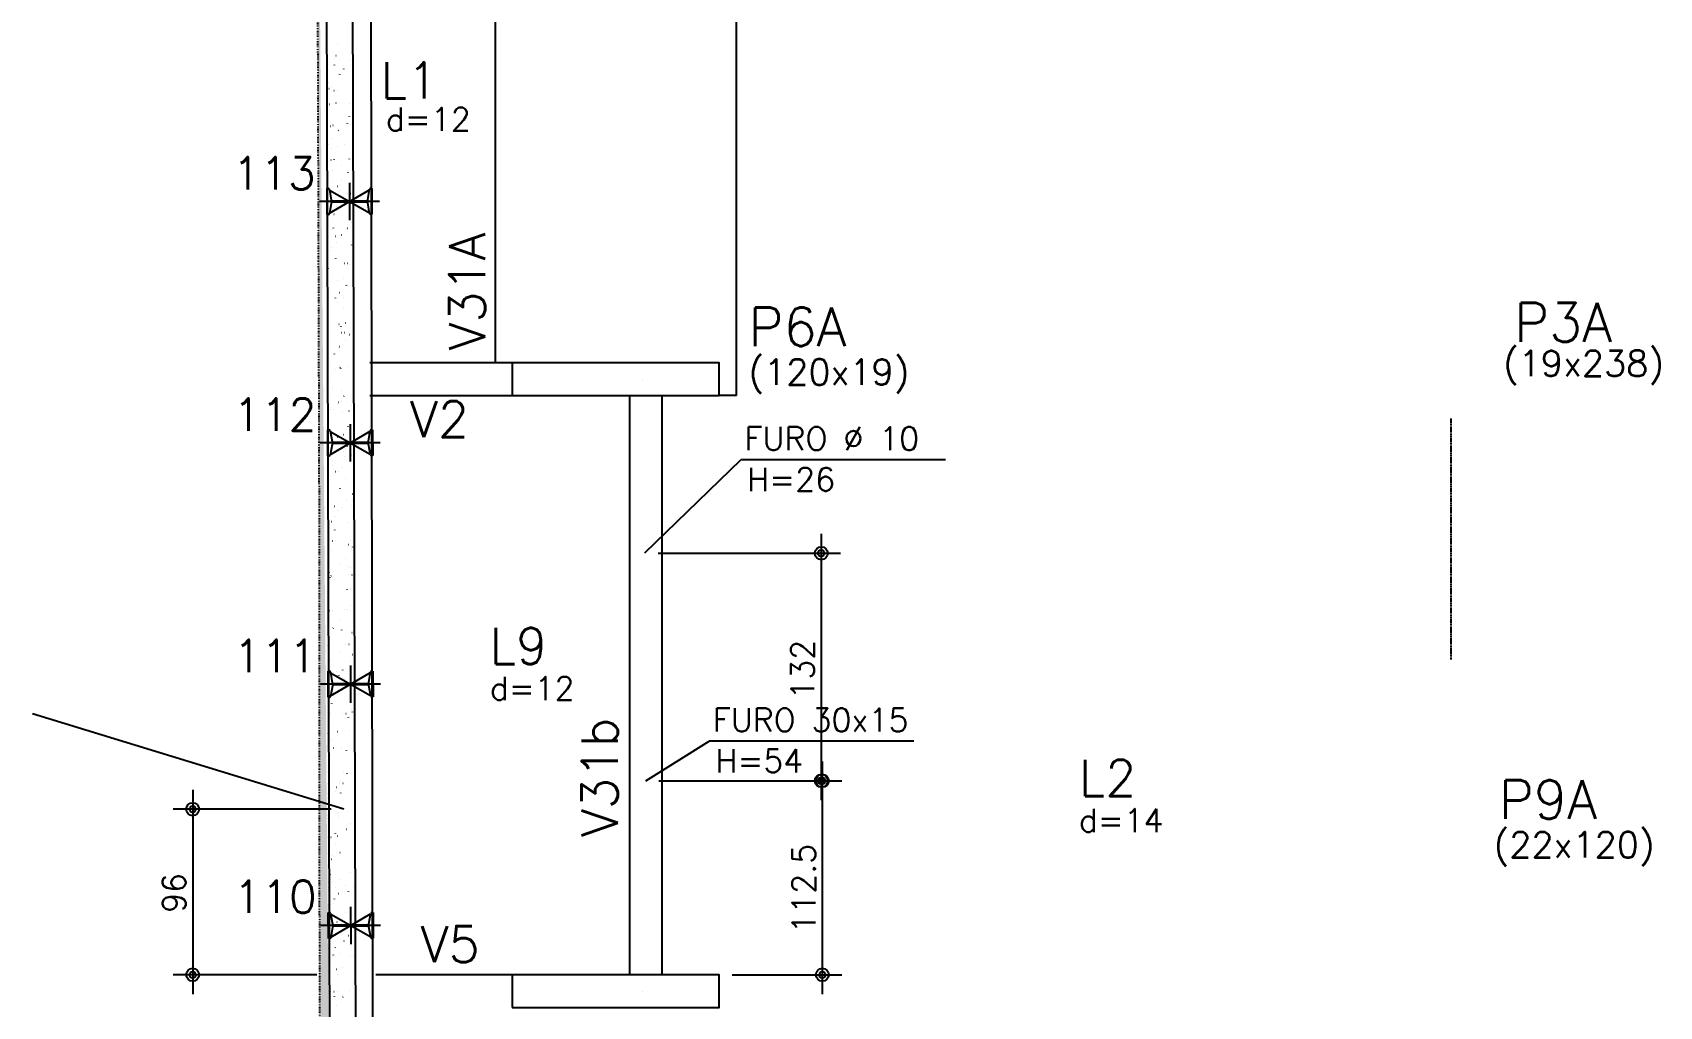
# Model space of a CAD drawing. Extents: x -40810 to 33675, y -2018 to 21213.
# Drawn here: x -6859 to -5915, y 12006 to 12571 of the extents above; entities that cross this region are included whole.
import ezdxf

# ---------------------------------------------------------------- set-up
doc = ezdxf.new("R2010")
doc.units = 0
doc.linetypes.add('ESTILO_TQS_0001', pattern=[1, 0.7, -0.3])
doc.linetypes.add('ESTILO_TQS_0003', pattern=[1.5, 0.5, -0.4, 0.1, -0.5])
doc.layers.get('0').update_dxf_attribs({"color": 1, "lineweight": 9})
for name, color, linetype in [('1', 5, 'Continuous'), ('10', 7, 'Continuous'), ('12', 3, 'Continuous'), ('13', 7, 'Continuous'), ('133', 176, 'Continuous'), ('19', 5, 'Continuous'), ('211', 7, 'ESTILO_TQS_0001'), ('24', 5, 'ESTILO_TQS_0003'), ('242', 3, 'Continuous'), ('3', 2, 'Continuous'), ('42', 7, 'Continuous'), ('49', 20, 'Continuous'), ('51', 6, 'Continuous'), ('52', 21, 'Continuous'), ('8', 5, 'Continuous'), ('9', 3, 'Continuous')]:
    doc.layers.add(name, color=color, linetype=linetype)
doc.styles.get("Standard").update_dxf_attribs({"font": 'romans.shx', "width": 0.8})

# ---------------------------------------------------------------- blocks, each defined once
blk = doc.blocks.new('_H9EFD498501-010')
for p, q in [((187.340512, 4355.486558), (187.340512, 4355.486558)), ((187.340512, 4355.486558), (187.340512, 4355.486558)), ((187.341639, 4354.792534), (187.353066, 4354.795068)), ((187.341639, 4354.792534), (187.341639, 4354.792534)), ((187.341639, 4354.792534), (187.341639, 4354.792534)), ((193.532333, 4351.284806), (193.542122, 4351.359165)), ((187.358451, 4344.435081), (187.358451, 4344.435081)), ((187.358451, 4344.435081), (187.358451, 4344.435081)), ((187.362555, 4341.906614), (187.362555, 4341.906614)), ((187.362555, 4341.906614), (187.362555, 4341.906614)), ((187.362555, 4341.906614), (187.362555, 4341.906614)), ((188.001842, 4342.04834), (188.075064, 4342.064573)), ((191.662952, 4342.859989), (191.736174, 4342.876222)), ((192.703252, 4344.66844), (192.77818, 4344.671711)), ((201.087781, 4341.776659), (201.133439, 4341.83616)), ((191.941545, 4339.201572), (191.951334, 4339.27593)), ((194.9469, 4333.773707), (194.992558, 4333.833208)), ((197.343899, 4336.897535), (197.389556, 4336.957037)), ((187.383472, 4329.020693), (187.383472, 4329.020693)), ((187.383472, 4329.020693), (187.383472, 4329.020693)), ((187.391083, 4324.332371), (187.391083, 4324.332371)), ((187.391083, 4324.332371), (187.391083, 4324.332371)), ((187.391083, 4324.332371), (187.391083, 4324.332371)), ((187.39174, 4323.927629), (187.39174, 4323.927629)), ((188.357728, 4329.236681), (188.430951, 4329.252914)), ((188.691877, 4325.622001), (188.737534, 4325.681503)), ((190.277336, 4326.56065), (190.287126, 4326.635008)), ((191.530799, 4324.513115), (191.605727, 4324.516386)), ((193.404014, 4324.594901), (193.478943, 4324.598172)), ((202.245591, 4324.980933), (202.32052, 4324.984204)), ((187.404389, 4316.134773), (187.404389, 4316.134773)), ((187.404389, 4316.134773), (187.404389, 4316.134773)), ((187.404389, 4316.134773), (187.404389, 4316.134773)), ((188.789337, 4315.258179), (188.799127, 4315.332537)), ((189.079726, 4316.506186), (189.152948, 4316.522419)), ((192.740836, 4317.317834), (192.814058, 4317.334067)), ((200.829935, 4316.676197), (200.839724, 4316.750555)), ((187.422663, 4304.877253), (187.422663, 4304.877253)), ((187.422663, 4304.877253), (187.422663, 4304.877253)), ((187.422663, 4304.877253), (187.422663, 4304.877253)), ((187.423714, 4304.229661), (187.423714, 4304.229661)), ((187.423714, 4304.229661), (187.423714, 4304.229661)), ((187.425306, 4303.248852), (187.425306, 4303.248852)), ((187.425306, 4303.248852), (187.425306, 4303.248852)), ((189.435613, 4303.694526), (189.508835, 4303.710759)), ((190.957775, 4304.383961), (191.032703, 4304.387233)), ((199.341936, 4305.373725), (199.351726, 4305.448084)), ((200.527932, 4309.421359), (200.573589, 4309.48086)), ((201.073138, 4304.825608), (201.148067, 4304.828879)), ((188.132027, 4293.266701), (188.177684, 4293.326203)), ((190.529025, 4296.39053), (190.574682, 4296.450032)), ((194.272908, 4301.269653), (194.318565, 4301.329155)), ((197.751148, 4293.290491), (197.760938, 4293.364849)), ((187.442967, 4292.368701), (187.442967, 4292.368701)), ((187.442967, 4292.368701), (187.442967, 4292.368701)), ((187.446223, 4290.362932), (187.446223, 4290.362932)), ((187.446223, 4290.362932), (187.446223, 4290.362932)), ((187.446223, 4290.362932), (187.446223, 4290.362932)), ((187.456345, 4284.126951), (187.456345, 4284.126951)), ((187.456345, 4284.126951), (187.456345, 4284.126951)), ((187.456345, 4284.126951), (187.456345, 4284.126951)), ((189.785322, 4284.228636), (189.86025, 4284.231908)), ((190.15761, 4290.964032), (190.230832, 4290.980265)), ((191.658537, 4284.310423), (191.733466, 4284.313694)), ((193.81872, 4291.77568), (193.891942, 4291.791913)), ((200.500114, 4284.696454), (200.575042, 4284.699726)), ((187.46714, 4277.477011), (187.46714, 4277.477011)), ((187.46714, 4277.477011), (187.46714, 4277.477011)), ((190.513497, 4278.152372), (190.586719, 4278.168605)), ((196.086939, 4280.649569), (196.096729, 4280.723927)), ((199.853939, 4276.917305), (199.899597, 4276.976807)), ((187.488057, 4264.591091), (187.488057, 4264.591091)), ((187.488057, 4264.591091), (187.488057, 4264.591091)), ((187.488057, 4264.591091), (187.488057, 4264.591091)), ((191.235494, 4265.421877), (191.308716, 4265.43811)), ((193.713059, 4268.914353), (193.758716, 4268.973855)), ((194.598941, 4269.347098), (194.60873, 4269.421456)), ((194.896604, 4266.233526), (194.969826, 4266.249759)), ((196.110057, 4272.038182), (196.155714, 4272.097684)), ((201.200876, 4264.622915), (201.275805, 4264.626187)), ((187.488977, 4264.024241), (187.488977, 4264.024241)), ((187.488977, 4264.024241), (187.488977, 4264.024241)), ((187.494195, 4260.809772), (187.503692, 4260.822149)), ((187.494195, 4260.809772), (187.494195, 4260.809772)), ((189.212298, 4264.099483), (189.287226, 4264.102754)), ((193.008153, 4257.263863), (193.017942, 4257.338222)), ((199.327661, 4264.541129), (199.40259, 4264.5444)), ((187.508973, 4251.70517), (187.508973, 4251.70517)), ((187.508973, 4251.70517), (187.508973, 4251.70517)), ((191.591381, 4252.610218), (191.664603, 4252.626451)), ((201.691088, 4247.685834), (201.736745, 4247.745336)), ((187.521608, 4243.921531), (187.521608, 4243.921531)), ((187.521608, 4243.921531), (187.521608, 4243.921531)), ((187.521608, 4243.921531), (187.521608, 4243.921531)), ((187.52989, 4238.819249), (187.52989, 4238.819249)), ((187.52989, 4238.819249), (187.52989, 4238.819249)), ((187.52989, 4238.819249), (187.52989, 4238.819249)), ((188.039845, 4243.944158), (188.114773, 4243.947429)), ((189.91306, 4244.025944), (189.987989, 4244.029215)), ((191.343944, 4244.622941), (191.353733, 4244.6973)), ((192.313378, 4239.879723), (192.386601, 4239.895956)), ((193.039066, 4236.4103), (193.084723, 4236.469801)), ((195.974488, 4240.691372), (196.047711, 4240.707605)), ((198.754637, 4244.411976), (198.829565, 4244.415247)), ((199.29409, 4244.562005), (199.339747, 4244.621507)), ((187.545422, 4229.250843), (187.545422, 4229.250843)), ((187.545422, 4229.250843), (187.545422, 4229.250843)), ((187.545422, 4229.250843), (187.545422, 4229.250843)), ((189.295183, 4231.531177), (189.340841, 4231.590678)), ((189.855945, 4233.32047), (189.865735, 4233.394828)), ((192.669265, 4227.068064), (192.742487, 4227.084297)), ((201.896543, 4234.738488), (201.906332, 4234.812846)), ((187.550807, 4225.933329), (187.550807, 4225.933329)), ((187.550807, 4225.933329), (187.550807, 4225.933329)), ((187.554239, 4223.818821), (187.554239, 4223.818821)), ((187.554239, 4223.818821), (187.554239, 4223.818821)), ((187.554239, 4223.818821), (187.554239, 4223.818821)), ((188.265157, 4221.237236), (188.274947, 4221.311594)), ((197.582184, 4224.25665), (197.657112, 4224.259922)), ((199.455399, 4224.338437), (199.530328, 4224.341708)), ((200.408544, 4223.436016), (200.418334, 4223.510375)), ((187.567038, 4215.93449), (187.567038, 4215.93449)), ((187.567038, 4215.93449), (187.567038, 4215.93449)), ((187.571724, 4213.047408), (187.571724, 4213.047408)), ((187.571724, 4213.047408), (187.571724, 4213.047408)), ((187.571724, 4213.047408), (187.571724, 4213.047408)), ((193.391263, 4214.337569), (193.464485, 4214.353802)), ((197.052373, 4215.149218), (197.125595, 4215.165451)), ((198.620098, 4212.057952), (198.665755, 4212.117453)), ((198.817756, 4211.352782), (198.827546, 4211.427141)), ((187.586871, 4203.716111), (187.586871, 4203.716111)), ((187.592641, 4200.161488), (187.592641, 4200.161488)), ((187.592641, 4200.161488), (187.592641, 4200.161488)), ((188.167583, 4203.741465), (188.242512, 4203.744737)), ((192.479217, 4204.055), (192.524874, 4204.114502)), ((193.747149, 4201.52591), (193.820371, 4201.542142)), ((194.876215, 4207.178829), (194.921872, 4207.23833)), ((197.00916, 4204.127497), (197.084088, 4204.130768)), ((197.153547, 4198.71186), (197.163337, 4198.786219)), ((187.59665, 4197.691915), (187.59665, 4197.691915)), ((187.59665, 4197.691915), (187.59665, 4197.691915)), ((198.130257, 4189.607063), (198.203479, 4189.623296)), ((187.613558, 4187.275567), (187.613558, 4187.275567)), ((187.613558, 4187.275567), (187.613558, 4187.275567)), ((187.613558, 4187.275567), (187.613558, 4187.275567)), ((187.619502, 4183.613401), (187.619502, 4183.613401)), ((187.619502, 4183.613401), (187.619502, 4183.613401)), ((187.619502, 4183.613401), (187.619502, 4183.613401)), ((194.469147, 4188.795415), (194.542369, 4188.811648)), ((195.665549, 4187.409389), (195.675338, 4187.483747)), ((195.836707, 4183.972172), (195.911635, 4183.975443)), ((197.709922, 4184.053958), (197.784851, 4184.05723)), ((198.060248, 4179.702652), (198.105905, 4179.762154)), ((200.457246, 4182.826481), (200.502903, 4182.885982)), ((187.634475, 4174.389647), (187.634475, 4174.389647)), ((187.634475, 4174.389647), (187.634475, 4174.389647)), ((191.805224, 4171.550946), (191.850881, 4171.610448)), ((194.074761, 4175.326155), (194.08455, 4175.400513)), ((194.825033, 4175.983755), (194.898256, 4175.999988)), ((187.647877, 4166.132986), (187.647877, 4166.132986)), ((187.647877, 4166.132986), (187.647877, 4166.132986)), ((187.647877, 4166.132986), (187.647877, 4166.132986)), ((187.652134, 4163.510691), (187.652134, 4163.510691)), ((187.652134, 4163.510691), (187.652134, 4163.510691)), ((187.655391, 4161.503726), (187.655391, 4161.503726)), ((187.655391, 4161.503726), (187.655391, 4161.503726)), ((187.655391, 4161.503726), (187.655391, 4161.503726)), ((188.061341, 4166.671823), (188.106999, 4166.731325)), ((192.410552, 4162.685233), (192.420341, 4162.759591)), ((195.263683, 4163.843018), (195.338611, 4163.84629)), ((195.547031, 4163.253261), (195.620253, 4163.269494)), ((199.208141, 4164.064909), (199.281363, 4164.081142)), ((190.922553, 4151.382761), (190.932343, 4151.45712)), ((187.676308, 4148.617806), (187.676308, 4148.617806)), ((187.676308, 4148.617806), (187.676308, 4148.617806)), ((187.684765, 4143.407981), (187.684765, 4143.407981)), ((187.684765, 4143.407981), (187.684765, 4143.407981)), ((187.684765, 4143.407981), (187.684765, 4143.407981)), ((193.642373, 4142.319475), (193.68803, 4142.378977)), ((194.09123, 4143.687693), (194.166158, 4143.690965)), ((195.902917, 4150.441601), (195.97614, 4150.457834)), ((195.964445, 4143.76948), (196.039374, 4143.772751)), ((197.386256, 4147.198599), (197.431913, 4147.2581)), ((187.697225, 4135.731885), (187.697225, 4135.731885)), ((187.697225, 4135.731885), (187.697225, 4135.731885)), ((187.697225, 4135.731885), (187.697225, 4135.731885)), ((187.699105, 4134.574058), (187.699105, 4134.574058)), ((187.699105, 4134.574058), (187.699105, 4134.574058)), ((189.331765, 4139.299527), (189.341555, 4139.373885)), ((191.245375, 4139.195647), (191.291032, 4139.255148)), ((196.624915, 4137.711106), (196.698137, 4137.727339)), ((200.286025, 4138.522755), (200.359247, 4138.538988)), ((201.475152, 4141.498308), (201.484942, 4141.572666)), ((187.711412, 4126.991726), (187.711412, 4126.991726)), ((187.711412, 4126.991726), (187.711412, 4126.991726)), ((187.717396, 4123.305271), (187.717396, 4123.305271)), ((187.717396, 4123.305271), (187.717396, 4123.305271)), ((193.518206, 4123.55854), (193.593134, 4123.561811)), ((196.980802, 4124.899447), (197.054024, 4124.91568)), ((199.884364, 4129.415073), (199.894154, 4129.489432)), ((187.718142, 4122.845965), (187.718142, 4122.845965)), ((187.718142, 4122.845965), (187.718142, 4122.845965)), ((196.826406, 4114.843299), (196.872063, 4114.9028)), ((198.220155, 4116.774151), (198.229945, 4116.84851)), ((199.223404, 4117.967127), (199.269061, 4118.026629)), ((187.739059, 4109.960044), (187.739059, 4109.960044)), ((187.739059, 4109.960044), (187.739059, 4109.960044)), ((187.739059, 4109.960044), (187.739059, 4109.960044)), ((190.571382, 4106.691593), (190.617039, 4106.751095)), ((196.732157, 4105.47168), (196.741946, 4105.546038)), ((197.702799, 4112.168952), (197.776021, 4112.185185)), ((201.363909, 4112.980601), (201.437131, 4112.996834)), ((187.750028, 4103.202561), (187.750028, 4103.202561)), ((187.750028, 4103.202561), (187.750028, 4103.202561)), ((187.750028, 4103.202561), (187.750028, 4103.202561)), ((187.750332, 4103.015129), (187.750332, 4103.015129)), ((187.759976, 4097.074124), (187.759976, 4097.074124)), ((187.759976, 4097.074124), (187.759976, 4097.074124)), ((192.345753, 4103.403215), (192.420681, 4103.406486)), ((194.218968, 4103.485001), (194.293897, 4103.488273)), ((198.058686, 4099.357293), (198.131908, 4099.373526)), ((195.141369, 4093.388446), (195.151158, 4093.462804)), ((198.780683, 4086.626798), (198.853906, 4086.643031)), ((202.407437, 4090.490951), (202.453094, 4090.550452)), ((202.441793, 4087.438447), (202.515016, 4087.45468)), ((187.780893, 4084.188203), (187.780893, 4084.188203)), ((187.780893, 4084.188203), (187.780893, 4084.188203)), ((187.780893, 4084.188203), (187.780893, 4084.188203)), ((187.782659, 4083.099851), (187.782659, 4083.099851)), ((187.782659, 4083.099851), (187.782659, 4083.099851)), ((191.772729, 4083.274061), (191.847657, 4083.277333)), ((192.408531, 4077.460122), (192.454188, 4077.519624)), ((193.47716, 4080.747524), (193.486949, 4080.821882)), ((196.152414, 4082.339245), (196.198071, 4082.398747)), ((201.888092, 4083.715708), (201.963021, 4083.718979)), ((187.80156, 4071.4562), (187.80156, 4071.4562)), ((187.80156, 4071.4562), (187.80156, 4071.4562)), ((187.801809, 4071.302283), (187.801809, 4071.302283)), ((187.801809, 4071.302283), (187.801809, 4071.302283)), ((190.011533, 4074.336293), (190.05719, 4074.395795)), ((191.989161, 4069.445052), (191.99895, 4069.519411)), ((199.13657, 4073.815138), (199.209792, 4073.831371)), ((187.815291, 4062.997141), (187.815291, 4062.997141)), ((187.815291, 4062.997141), (187.815291, 4062.997141)), ((187.815291, 4062.997141), (187.815291, 4062.997141)), ((187.822726, 4058.416362), (187.822726, 4058.416362)), ((187.822726, 4058.416362), (187.822726, 4058.416362)), ((187.822726, 4058.416362), (187.822726, 4058.416362)), ((190.398373, 4057.361818), (190.408163, 4057.436177)), ((190.600276, 4063.118736), (190.675204, 4063.122008)), ((192.473491, 4063.200523), (192.54842, 4063.203794)), ((199.858568, 4061.084644), (199.93179, 4061.100877)), ((201.315068, 4063.586554), (201.389997, 4063.589826)), ((201.733445, 4057.986897), (201.779102, 4058.046399)), ((202.54176, 4059.560599), (202.551549, 4059.634957)), ((195.592564, 4049.983945), (195.638221, 4050.043447)), ((197.989562, 4053.107774), (198.035219, 4053.167276)), ((200.214454, 4048.272984), (200.287676, 4048.289217)), ((187.843643, 4045.530442), (187.843643, 4045.530442)), ((187.843643, 4045.530442), (187.843643, 4045.530442)), ((187.847922, 4042.894431), (187.847922, 4042.894431)), ((187.847922, 4042.894431), (187.847922, 4042.894431)), ((187.852787, 4039.897272), (187.852787, 4039.897272)), ((188.734164, 4044.720896), (188.743954, 4044.795255)), ((189.33754, 4041.83224), (189.383198, 4041.891741)), ((190.027252, 4042.989583), (190.10218, 4042.992854)), ((200.142615, 4043.431229), (200.217544, 4043.434501)), ((200.950972, 4047.477365), (200.960761, 4047.551723)), ((202.01583, 4043.513016), (202.090759, 4043.516287)), ((187.855787, 4038.048962), (187.855787, 4038.048962)), ((187.86456, 4032.644521), (187.86456, 4032.644521)), ((187.86456, 4032.644521), (187.86456, 4032.644521)), ((187.86456, 4032.644521), (187.86456, 4032.644521)), ((199.286763, 4034.836443), (199.296552, 4034.910801)), ((200.936452, 4035.54249), (201.009674, 4035.558723)), ((187.880553, 4022.791721), (187.880553, 4022.791721)), ((187.880553, 4022.791721), (187.880553, 4022.791721)), ((187.880553, 4022.791721), (187.880553, 4022.791721)), ((187.885477, 4019.7586), (187.885477, 4019.7586)), ((188.112342, 4019.808895), (188.185564, 4019.825128)), ((188.854799, 4022.834258), (188.929727, 4022.837529)), ((190.728014, 4022.916044), (190.802943, 4022.919316)), ((197.798764, 4023.533971), (197.808554, 4023.60833)), ((199.569591, 4023.302076), (199.644519, 4023.305347)), ((201.173595, 4025.631597), (201.219253, 4025.691099)), ((201.292338, 4022.73083), (201.36556, 4022.747063)), ((191.174689, 4012.600769), (191.220346, 4012.66027)), ((194.918572, 4017.479892), (194.964229, 4017.539393)), ((196.207976, 4011.450737), (196.217766, 4011.525095)), ((202.014336, 4010.000335), (202.087558, 4010.016568)), ((187.904015, 4008.338343), (187.904015, 4008.338343)), ((187.904015, 4008.338343), (187.904015, 4008.338343)), ((187.906394, 4006.87268), (187.906394, 4006.87268)), ((187.906394, 4006.87268), (187.906394, 4006.87268)), ((187.906394, 4006.87268), (187.906394, 4006.87268)), ((187.913185, 4002.689011), (187.913185, 4002.689011)), ((187.913185, 4002.689011), (187.913185, 4002.689011)), ((188.281775, 4002.705104), (188.356703, 4002.708376)), ((188.777691, 4009.47694), (188.823348, 4009.536442)), ((198.397138, 4003.146751), (198.472067, 4003.150022)), ((200.270353, 4003.228537), (200.345282, 4003.231808)), ((187.927311, 3993.986759), (187.927311, 3993.986759)), ((189.190226, 3994.266741), (189.263448, 3994.282974)), ((194.543767, 3998.809815), (194.553557, 3998.884173)), ((200.499603, 3993.127544), (200.54526, 3993.187045)), ((202.370222, 3997.188676), (202.443445, 3997.204909)), ((187.945816, 3982.586301), (187.945816, 3982.586301)), ((188.982537, 3982.631566), (189.057466, 3982.634837)), ((193.055769, 3987.507344), (193.065558, 3987.581702)), ((194.358722, 3985.124592), (194.404379, 3985.184094)), ((196.75572, 3988.248421), (196.801377, 3988.307922)), ((197.824114, 3983.017597), (197.899042, 3983.020869)), ((187.948227, 3981.100839), (187.948227, 3981.100839)), ((187.948227, 3981.100839), (187.948227, 3981.100839)), ((187.948227, 3981.100839), (187.948227, 3981.100839)), ((187.955242, 3976.779414), (187.955242, 3976.779414)), ((188.103698, 3976.972886), (188.149356, 3977.032388)), ((191.464981, 3975.424109), (191.47477, 3975.498468)), ((187.969144, 3968.214918), (187.969144, 3968.214918)), ((189.800772, 3962.783187), (189.810561, 3962.857546)), ((190.26811, 3968.724587), (190.341333, 3968.74082)), ((196.651661, 3962.862272), (196.726589, 3962.865544)), ((198.524876, 3962.944058), (198.599805, 3962.94733)), ((202.01758, 3965.539656), (202.027369, 3965.614014)), ((202.336752, 3963.896073), (202.382409, 3963.955574)), ((187.978448, 3962.483591), (187.978448, 3962.483591)), ((187.978448, 3962.483591), (187.978448, 3962.483591)), ((187.978448, 3962.483591), (187.978448, 3962.483591)), ((187.990061, 3955.328998), (187.990061, 3955.328998)), ((187.990061, 3955.328998), (187.990061, 3955.328998)), ((187.990061, 3955.328998), (187.990061, 3955.328998)), ((199.939753, 3960.772244), (199.985411, 3960.831746)), ((188.000162, 3949.106199), (188.000162, 3949.106199)), ((188.000162, 3949.106199), (188.000162, 3949.106199)), ((188.000162, 3949.106199), (188.000162, 3949.106199)), ((188.00647, 3945.220486), (188.00647, 3945.220486)), ((188.00647, 3945.220486), (188.00647, 3945.220486)), ((188.00647, 3945.220486), (188.00647, 3945.220486)), ((188.312773, 3951.480716), (188.322563, 3951.555074)), ((189.940847, 3947.741415), (189.986504, 3947.800917)), ((193.68473, 3952.620538), (193.730387, 3952.68004)), ((200.353371, 3952.898734), (200.36316, 3952.973092)), ((188.010978, 3942.443077), (188.010978, 3942.443077)), ((188.011079, 3942.380881), (188.011079, 3942.380881)), ((188.011079, 3942.380881), (188.011079, 3942.380881)), ((191.345995, 3943.182433), (191.419217, 3943.198666)), ((196.078637, 3942.733119), (196.153565, 3942.73639)), ((198.865372, 3941.596263), (198.875162, 3941.670621)), ((188.031895, 3929.557157), (188.031895, 3929.557157)), ((188.031895, 3929.557157), (188.031895, 3929.557157)), ((188.040771, 3929.559125), (188.113993, 3929.575358)), ((197.274584, 3929.513028), (197.284374, 3929.587387)), ((199.265761, 3928.268191), (199.311418, 3928.327692)), ((188.04371, 3922.278171), (188.04371, 3922.278171)), ((188.04371, 3922.278171), (188.04371, 3922.278171)), ((188.04371, 3922.278171), (188.04371, 3922.278171)), ((188.052812, 3916.671236), (188.052812, 3916.671236)), ((188.052812, 3916.671236), (188.052812, 3916.671236)), ((188.052812, 3916.671236), (188.052812, 3916.671236)), ((188.762769, 3916.82863), (188.835991, 3916.844863)), ((192.423879, 3917.640278), (192.497101, 3917.656511)), ((193.12488, 3920.265239), (193.170537, 3920.32474)), ((194.906184, 3922.577794), (194.981112, 3922.581065)), ((195.521878, 3923.389067), (195.567535, 3923.448569)), ((195.610375, 3916.872106), (195.620165, 3916.946465)), ((196.779399, 3922.65958), (196.854328, 3922.662851)), ((188.057697, 3913.661557), (188.057697, 3913.661557)), ((188.057697, 3913.661557), (188.057697, 3913.661557)), ((188.073729, 3903.785316), (188.073729, 3903.785316)), ((188.073729, 3903.785316), (188.073729, 3903.785316)), ((188.076342, 3902.175462), (188.076342, 3902.175462)), ((188.076342, 3902.175462), (188.076342, 3902.175462)), ((189.118655, 3904.01697), (189.191878, 3904.033203)), ((194.122377, 3905.569635), (194.132166, 3905.643993)), ((194.33316, 3902.44864), (194.408088, 3902.451912)), ((201.10291, 3899.03672), (201.148567, 3899.096221)), ((188.094645, 3890.899395), (188.094645, 3890.899395)), ((188.094645, 3890.899395), (188.094645, 3890.899395)), ((188.094645, 3890.899395), (188.094645, 3890.899395)), ((189.840653, 3891.286476), (189.913875, 3891.302709)), ((192.450888, 3887.761185), (192.496545, 3887.820687)), ((192.531589, 3893.486401), (192.541378, 3893.560759)), ((193.501763, 3892.098124), (193.574985, 3892.114357)), ((198.705912, 3895.912891), (198.751569, 3895.972392)), ((188.108925, 3882.102629), (188.108925, 3882.102629)), ((188.108925, 3882.102629), (188.108925, 3882.102629)), ((188.108925, 3882.102629), (188.108925, 3882.102629)), ((188.108973, 3882.072752), (188.108973, 3882.072752)), ((188.108973, 3882.072752), (188.108973, 3882.072752)), ((188.108973, 3882.072752), (188.108973, 3882.072752)), ((188.115562, 3878.013475), (188.115562, 3878.013475)), ((188.115562, 3878.013475), (188.115562, 3878.013475)), ((188.707005, 3882.882062), (188.752662, 3882.941564)), ((190.196539, 3878.474816), (190.269762, 3878.491049)), ((190.86738, 3880.845479), (190.877169, 3880.919837)), ((193.160707, 3882.293315), (193.235635, 3882.296586)), ((195.033922, 3882.375101), (195.108851, 3882.378373)), ((189.379381, 3869.543007), (189.389171, 3869.617366)), ((201.419979, 3870.961025), (201.429768, 3871.035384)), ((188.136479, 3865.127554), (188.136479, 3865.127554)), ((188.136479, 3865.127554), (188.136479, 3865.127554)), ((188.136479, 3865.127554), (188.136479, 3865.127554)), ((188.141605, 3861.970042), (188.141605, 3861.970042)), ((188.141605, 3861.970042), (188.141605, 3861.970042)), ((188.144537, 3860.163435), (188.144537, 3860.163435)), ((188.144537, 3860.163435), (188.144537, 3860.163435)), ((188.144537, 3860.163435), (188.144537, 3860.163435)), ((190.918537, 3865.744321), (190.991759, 3865.760554)), ((192.587683, 3862.164162), (192.662611, 3862.167433)), ((194.579647, 3866.55597), (194.652869, 3866.572203)), ((198.031919, 3863.408837), (198.077576, 3863.468339)), ((199.93198, 3859.658554), (199.94177, 3859.732912)), ((202.703046, 3862.605808), (202.777975, 3862.609079)), ((188.157396, 3852.241634), (188.157396, 3852.241634)), ((188.157396, 3852.241634), (188.157396, 3852.241634)), ((188.160152, 3850.5437), (188.160152, 3850.5437)), ((188.160152, 3850.5437), (188.160152, 3850.5437)), ((191.274424, 3852.932662), (191.347646, 3852.948895)), ((191.891038, 3855.405885), (191.936695, 3855.465387)), ((194.288036, 3858.529714), (194.333694, 3858.589216)), ((188.174236, 3841.867332), (188.174236, 3841.867332)), ((188.174236, 3841.867332), (188.174236, 3841.867332)), ((188.174236, 3841.867332), (188.174236, 3841.867332)), ((191.41523, 3842.008836), (191.490158, 3842.012108)), ((191.996421, 3840.202167), (192.069643, 3840.2184)), ((193.288445, 3842.090623), (193.363374, 3842.093894)), ((195.657531, 3841.013816), (195.730753, 3841.030049)), ((198.341192, 3847.57532), (198.350982, 3847.649678)), ((202.130022, 3842.476654), (202.204951, 3842.479926)), ((188.178313, 3839.355713), (188.178313, 3839.355713)), ((188.178313, 3839.355713), (188.178313, 3839.355713)), ((188.178313, 3839.355713), (188.178313, 3839.355713)), ((196.676983, 3834.934398), (196.686773, 3835.008756)), ((197.47207, 3831.053537), (197.517727, 3831.113039)), ((199.869068, 3834.177366), (199.914725, 3834.236868)), ((188.19923, 3826.469792), (188.19923, 3826.469792)), ((188.19923, 3826.469792), (188.19923, 3826.469792)), ((188.206867, 3821.764622), (188.206867, 3821.764622)), ((188.206867, 3821.764622), (188.206867, 3821.764622)), ((190.842206, 3821.879683), (190.917134, 3821.882954)), ((191.217046, 3822.901832), (191.262703, 3822.961333)), ((192.352308, 3827.390508), (192.42553, 3827.406741)), ((195.188985, 3823.631926), (195.198774, 3823.706285)), ((200.957569, 3822.321329), (201.032498, 3822.324601)), ((202.830784, 3822.403116), (202.905713, 3822.406387)), ((188.21138, 3818.984771), (188.21138, 3818.984771)), ((188.220147, 3813.583872), (188.220147, 3813.583872)), ((188.220147, 3813.583872), (188.220147, 3813.583872)), ((188.220147, 3813.583872), (188.220147, 3813.583872)), ((193.074305, 3814.660013), (193.147528, 3814.676246)), ((196.735415, 3815.471662), (196.808638, 3815.487895)), ((193.598197, 3811.548692), (193.607986, 3811.62305)), ((203.053101, 3806.701189), (203.05687, 3806.706102)), ((188.239499, 3801.661912), (188.239499, 3801.661912)), ((188.239499, 3801.661912), (188.239499, 3801.661912)), ((188.239499, 3801.661912), (188.239499, 3801.661912)), ((188.241063, 3800.697951), (188.241063, 3800.697951)), ((188.241063, 3800.697951), (188.241063, 3800.697951)), ((189.669753, 3801.724358), (189.744681, 3801.727629)), ((191.542968, 3801.806144), (191.617897, 3801.809416)), ((191.933988, 3798.90777), (191.943777, 3798.982128)), ((193.054194, 3793.670361), (193.099852, 3793.729862)), ((193.430192, 3801.848353), (193.503414, 3801.864586)), ((196.798077, 3798.549484), (196.843734, 3798.608985)), ((200.384545, 3802.192176), (200.459474, 3802.195447))]:
    blk.add_line(p, q)

msp = doc.modelspace()

# ---------------------------------------------------------------- linework, layer by layer
at = {"layer": '1'}
for p, q in [((-6660.98, 11492.613), (-6662.74, 12724.749)), ((-6450.753, 12360.113), (-6460.753, 12360.113))]:
    msp.add_line(p, q, dxfattribs=at)
for points in [[(-6450.753, 12360.113), (-6450.753, 12727.113)], [(-6590.753, 12717.613), (-6590.753, 12379.113)], [(-6580.753, 12379.113), (-6663.32, 12379.113)], [(-6663.299, 12360.113), (-6580.753, 12360.113)], [(-6512.753, 12360.113), (-6512.753, 12024.113)], [(-6493.753, 12024.113), (-6493.753, 12360.113)], [(-6580.753, 12024.113), (-6659.994, 12024.113)]]:
    msp.add_lwpolyline(points, dxfattribs=at)
at = {"layer": '133'}
msp.add_solid([(-6659.253, 8645.339), (-6693.717, 12755.699), (-6689.314, 8632.929)], dxfattribs=at)
at = {"layer": '211'}
msp.add_line((-6036.518, 12346.749), (-6036.518, 12206.749), dxfattribs=at)
at = {"layer": '24'}
for p, q in [((-6692.62, 12293.615), (-6695.398, 13194.948)), ((-6690.31, 8632.934), (-6692.62, 12293.615))]:
    msp.add_line(p, q, dxfattribs=at)
at = {"layer": '242'}
for p, q in [((-6505.253, 12369.613), (-6505.253, 12369.613)), ((-6505.253, 12014.613), (-6505.253, 12014.613))]:
    msp.add_line(p, q, dxfattribs=at)
at = {"layer": '3'}
for points in [[(-6580.753, 12360.113), (-6460.753, 12360.113), (-6460.753, 12379.113), (-6580.753, 12379.113), (-6580.753, 12360.113)], [(-6580.753, 12005.113), (-6460.753, 12005.113), (-6460.753, 12024.113), (-6580.753, 12024.113), (-6580.753, 12005.113)]]:
    msp.add_lwpolyline(points, dxfattribs=at)
at = {"layer": '42'}
for p, q in [((-6503.875, 12268.862), (-6448.219, 12322.775)), ((-6329.52, 12322.775), (-6448.219, 12322.775)), ((-6678.396, 12120.116), (-6858.983, 12175.418)), ((-6503.253, 12136.615), (-6466.664, 12159.578)), ((-6347.965, 12159.578), (-6466.664, 12159.578))]:
    msp.add_line(p, q, dxfattribs=at)
at = {"layer": '42', "color": 70, "linetype": 'Continuous'}
for p, q in [((-6401.595, 12279.863), (-6401.595, 12125.365)), ((-6503.727, 12268.613), (-6503.727, 12268.613)), ((-6496.227, 12268.613), (-6390.345, 12268.613)), ((-6400.972, 12147.865), (-6400.972, 12012.863)), ((-6503.253, 12136.615), (-6503.253, 12136.615)), ((-6503.253, 12136.615), (-6503.253, 12136.615)), ((-6495.753, 12136.615), (-6389.722, 12136.615)), ((-6495.753, 12136.615), (-6390.345, 12136.615)), ((-6766.115, 12131.366), (-6766.115, 12012.863)), ((-6685.896, 12120.116), (-6777.365, 12120.116)), ((-6678.396, 12120.116), (-6678.396, 12120.116)), ((-6694.186, 12024.113), (-6777.365, 12024.113)), ((-6686.686, 12024.113), (-6686.686, 12024.113)), ((-6460.753, 12024.113), (-6460.753, 12024.113)), ((-6453.253, 12024.113), (-6389.722, 12024.113))]:
    msp.add_line(p, q, dxfattribs=at)
for centre, radius in [((-6401.595, 12268.613), 3.746), ((-6401.595, 12268.613), 1.867), ((-6401.595, 12136.615), 3.746), ((-6400.972, 12136.615), 3.746), ((-6401.595, 12136.615), 1.867), ((-6400.972, 12136.615), 1.867), ((-6766.115, 12120.116), 3.746), ((-6766.115, 12120.116), 1.867), ((-6766.115, 12024.113), 3.746), ((-6766.115, 12024.113), 1.867), ((-6400.972, 12024.113), 3.746), ((-6400.972, 12024.113), 1.867)]:
    msp.add_circle(centre, radius, dxfattribs=at)
at = {"layer": '49'}
for p, q in [((-6685.835, 11717.546), (-6688.717, 12755.699)), ((-6670.836, 11717.587), (-6673.675, 12740.699))]:
    msp.add_line(p, q, dxfattribs=at)
at = {"layer": '51'}
for p, q in [((-6675.221, 12483.579), (-6675.123, 12461.761)), ((-6688.205, 12480.111), (-6687.451, 12480.114)), ((-6688.138, 12465.111), (-6688.205, 12480.111)), ((-6686.84, 12479.634), (-6685.748, 12473.499)), ((-6686.774, 12479.261), (-6663.569, 12466.078)), ((-6686.714, 12465.974), (-6663.629, 12479.365)), ((-6685.139, 12473.018), (-6665.21, 12473.108)), ((-6664.603, 12473.594), (-6663.566, 12479.739)), ((-6662.96, 12480.225), (-6662.206, 12480.228)), ((-6662.206, 12480.228), (-6662.138, 12465.228)), ((-6657.823, 12472.748), (-6692.52, 12472.592)), ((-6687.384, 12465.115), (-6688.138, 12465.111)), ((-6685.74, 12471.746), (-6686.777, 12465.6)), ((-6665.206, 12472.321), (-6685.134, 12472.231)), ((-6663.503, 12465.705), (-6664.595, 12471.841)), ((-6662.138, 12465.228), (-6662.892, 12465.225)), ((-6674.789, 12343.58), (-6674.691, 12321.762)), ((-6657.392, 12332.749), (-6692.089, 12332.593)), ((-6687.774, 12340.112), (-6687.02, 12340.116)), ((-6687.706, 12325.113), (-6687.774, 12340.112)), ((-6686.409, 12339.636), (-6685.317, 12333.5)), ((-6685.309, 12331.747), (-6686.346, 12325.602)), ((-6686.343, 12339.262), (-6663.138, 12326.08)), ((-6686.283, 12325.975), (-6663.198, 12339.366)), ((-6684.707, 12333.02), (-6664.778, 12333.109)), ((-6664.775, 12332.322), (-6684.703, 12332.233)), ((-6664.172, 12333.595), (-6663.135, 12339.74)), ((-6663.072, 12325.706), (-6664.164, 12331.842)), ((-6662.528, 12340.226), (-6661.774, 12340.229)), ((-6661.774, 12340.229), (-6661.707, 12325.23)), ((-6686.952, 12325.116), (-6687.706, 12325.113)), ((-6661.707, 12325.23), (-6662.461, 12325.226)), ((-6687.59, 12200.113), (-6686.836, 12200.116)), ((-6687.523, 12185.113), (-6687.59, 12200.113)), ((-6686.225, 12199.636), (-6685.133, 12193.5)), ((-6686.099, 12185.976), (-6663.014, 12199.367)), ((-6674.606, 12203.58), (-6674.507, 12181.763)), ((-6663.988, 12193.596), (-6662.951, 12199.741)), ((-6662.344, 12200.227), (-6661.59, 12200.23)), ((-6661.59, 12200.23), (-6661.523, 12185.23)), ((-6657.208, 12192.75), (-6691.905, 12192.594)), ((-6685.125, 12191.748), (-6686.162, 12185.602)), ((-6686.159, 12199.263), (-6662.954, 12186.08)), ((-6684.523, 12193.02), (-6664.594, 12193.11)), ((-6664.591, 12192.323), (-6684.519, 12192.233)), ((-6662.888, 12185.707), (-6663.98, 12191.843)), ((-6686.768, 12185.117), (-6687.523, 12185.113)), ((-6661.523, 12185.23), (-6662.277, 12185.227)), ((-6687.502, 12060.113), (-6686.748, 12060.116)), ((-6687.434, 12045.113), (-6687.502, 12060.113)), ((-6686.137, 12059.636), (-6685.045, 12053.5)), ((-6686.07, 12059.263), (-6662.866, 12046.08)), ((-6686.011, 12045.976), (-6662.926, 12059.367)), ((-6674.517, 12063.58), (-6674.419, 12041.763)), ((-6663.899, 12053.596), (-6662.863, 12059.741)), ((-6662.256, 12060.227), (-6661.502, 12060.23)), ((-6661.502, 12060.23), (-6661.435, 12045.23)), ((-6657.119, 12052.75), (-6691.817, 12052.594)), ((-6685.037, 12051.748), (-6686.074, 12045.602)), ((-6684.435, 12053.02), (-6664.506, 12053.11)), ((-6664.502, 12052.323), (-6684.43, 12052.233)), ((-6662.799, 12045.707), (-6663.892, 12051.843)), ((-6686.68, 12045.117), (-6687.434, 12045.113)), ((-6661.435, 12045.23), (-6662.189, 12045.227))]:
    msp.add_line(p, q, dxfattribs=at)
for centre, start, end in [((-6687.448, 12479.489), 13.396504, 90.257729), ((-6685.14, 12473.643), 193.396581, 270.362725), ((-6665.212, 12473.733), 270.257729, 347.118955), ((-6662.957, 12479.6), 90.257729, 167.118955), ((-6687.387, 12465.74), 270.257729, 347.118955), ((-6685.131, 12471.606), 90.257729, 167.118955), ((-6665.203, 12471.696), 13.396504, 90.257729), ((-6662.895, 12465.85), 193.396504, 270.257729), ((-6687.017, 12339.491), 13.396504, 90.257729), ((-6684.709, 12333.645), 193.396581, 270.362725), ((-6684.7, 12331.608), 90.257729, 167.118955), ((-6664.781, 12333.734), 270.257729, 347.118955), ((-6664.772, 12331.697), 13.396504, 90.257729), ((-6662.525, 12339.601), 90.257729, 167.118955), ((-6686.955, 12325.741), 270.257729, 347.118955), ((-6662.464, 12325.851), 193.396504, 270.257729), ((-6686.833, 12199.491), 13.396504, 90.257729), ((-6662.342, 12199.602), 90.257729, 167.118955), ((-6684.525, 12193.645), 193.396581, 270.362725), ((-6684.516, 12191.608), 90.257729, 167.118955), ((-6664.597, 12193.735), 270.257729, 347.118955), ((-6664.588, 12191.698), 13.396504, 90.257729), ((-6686.771, 12185.742), 270.257729, 347.118955), ((-6662.28, 12185.852), 193.396504, 270.257729), ((-6686.745, 12059.491), 13.396504, 90.257729), ((-6662.253, 12059.602), 90.257729, 167.118955), ((-6684.437, 12053.645), 193.396581, 270.362725), ((-6684.428, 12051.608), 90.257729, 167.118955), ((-6664.509, 12053.735), 270.257729, 347.118955), ((-6664.5, 12051.698), 13.396504, 90.257729), ((-6686.683, 12045.742), 270.257729, 347.118955), ((-6662.191, 12045.852), 193.396504, 270.257729)]:
    msp.add_arc(centre, 0.625, start, end, dxfattribs=at)

# ---------------------------------------------------------------- block references
at = {"layer": '19'}
msp.add_blockref('_H9EFD498501-010', (-6875.753, 8212.613), dxfattribs=at)

# ---------------------------------------------------------------- texts
at = {"layer": '10'}
for s, p in [('L1', (-6657.089, 12532.449)), ('L9', (-6593.818, 12204.359)), ('L2', (-6252.232, 12127.769))]:
    msp.add_text(s, height=21, dxfattribs=at).set_placement(p)
at = {"layer": '12'}
for s, p in [('(19x238)', (-6006.139, 12371.254)), ('(120x19)', (-6443.786, 12366.235)), ('(22x120)', (-6011.581, 12092.02))]:
    msp.add_text(s, height=15, dxfattribs=at).set_placement(p)
at = {"layer": '13'}
for s, p in [('d=12', (-6654.052, 12513.63)), ('d=12', (-6593.818, 12183.464)), ('d=14', (-6252.232, 12106.874))]:
    msp.add_text(s, height=13.5, dxfattribs=at).set_placement(p)
at = {"layer": '42'}
for s, height, p in [('FURO %%c 10', 13.5, (-6446.023, 12328.396)), ('H=26', 13.5, (-6444.49, 12304.705)), ('FURO 30x15', 13.5, (-6464.468, 12165.198)), ('H=54', 13.5, (-6462.935, 12141.508)), ('110', 18.75, (-6742.337, 12059.966))]:
    msp.add_text(s, height=height, dxfattribs=at).set_placement(p)
at = {"layer": '42', "color": 70, "linetype": 'Continuous'}
for s, p in [('132', (-6405.645, 12183.714)), ('112.5', (-6405.022, 12047.964)), ('96', (-6770.165, 12059.965))]:
    msp.add_text(s, height=13.5, rotation=90, dxfattribs=at).set_placement(p)
at = {"layer": '52'}
for s, p in [('113', (-6743.04, 12479.674)), ('112', (-6742.609, 12339.675)), ('111', (-6742.425, 12199.676))]:
    msp.add_text(s, height=18.75, dxfattribs=at).set_placement(p)
at = {"layer": '8'}
for s, p in [('V31A', (-6596.409, 12386.224)), ('V31b', (-6519.626, 12104.046))]:
    msp.add_text(s, height=21, rotation=90, dxfattribs=at).set_placement(p)
for s, p in [('V2', (-6640.094, 12335.922)), ('V5', (-6633.89, 12031.303))]:
    msp.add_text(s, height=21, dxfattribs=at).set_placement(p)
at = {"layer": '9'}
for s, p in [('P6A', (-6443.786, 12388.735)), ('P3A', (-5999.777, 12391.323)), ('P9A', (-6008.581, 12114.52))]:
    msp.add_text(s, height=22.5, dxfattribs=at).set_placement(p)

doc.saveas('drawing.dxf')
